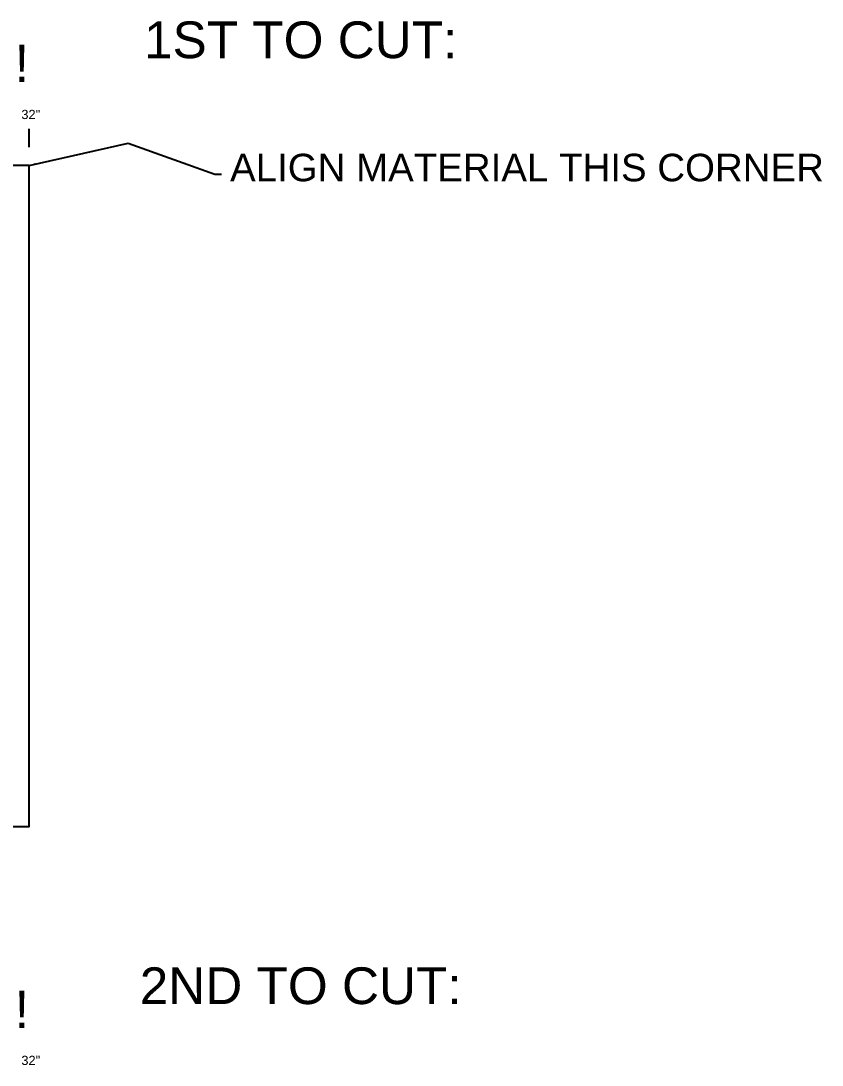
# Model space of a CAD drawing. Header units: inches. Extents: x 15 to 91, y 8 to 301.
# Drawn here: x 68.92 to 90.75, y 233.04 to 261.48 of the extents above; entities that cross this region are included whole.
import ezdxf

# ---------------------------------------------------------------- set-up
doc = ezdxf.new("R2010")
doc.units = ezdxf.units.IN
doc.header["$MEASUREMENT"] = 0
doc.layers.get('Defpoints').update_dxf_attribs({"true_color": 0x000000})
doc.layers.add('2 - Engrave - Shallow (VECTOR)', color=1, linetype='Continuous', true_color=0xff0000)
doc.dimstyles.get("Standard").update_dxf_attribs({"dimtxt": 0.18, "dimasz": 0.18, "dimexe": 0.18, "dimexo": 0.0625, "dimgap": 0.09, "dimtad": 0, "dimtih": 1, "dimtoh": 1, "dimdec": 4, "dimzin": 0, "dimdsep": 46, "dimtxsty": 'Standard', "dimcen": 0.09, "dimadec": 0, "dimazin": 0, "dimtfac": 1, "dimtdec": 4, "dimtofl": 0, "dimtmove": 0, "dimatfit": 3, "dimfxl": 0, "dimtolj": 1, "dimtzin": 0, "dimarcsym": 0})

msp = doc.modelspace()

# ---------------------------------------------------------------- linework, layer by layer
at = {"layer": 'Defpoints'}
msp.add_line((69.14, 258.039), (69.14, 258.539), dxfattribs=at)
msp.add_lwpolyline([(37.14, 239.539), (69.14, 239.539), (69.14, 257.539), (37.14, 257.539)], close=True, dxfattribs=at)

# ---------------------------------------------------------------- texts
at = {"layer": '2 - Engrave - Shallow (VECTOR)', "char_height": 1.01586, "width": 27.7709, "attachment_point": 3, "line_spacing_factor": 0.963855}
for insert in [(69.14, 260.827), (69.14, 235.07)]:
    msp.add_mtext('\\fArial;DO NOT FORGET TO RUN OVERKILL!!!', dxfattribs=dict(at, insert=insert))
at = {"layer": 'Defpoints', "line_spacing_factor": 0.963855}
for s, insert, char_height, width, attachment_point in [('\\fArial;1ST TO CUT:', (76.541, 261.461), 1, 9.31928, 2), ('\\fArial;32"', (69.442, 259.053), 0.25, 0.74849, 3), ('\\fArial;ALIGN MATERIAL THIS CORNER', (74.617, 257.858), 0.75, 17.3494, 1), ('\\fArial;2ND TO CUT:', (76.541, 235.704), 1, 9.6988, 2), ('\\fArial;32"', (69.442, 233.296), 0.25, 0.74849, 3)]:
    msp.add_mtext(s, dxfattribs=dict(at, insert=insert, char_height=char_height, width=width, attachment_point=attachment_point))

# ---------------------------------------------------------------- leaders
at = {"layer": 'Defpoints'}
msp.add_leader([(69.14, 257.539), (71.844, 258.146), (74.203, 257.303), (74.383, 257.303)], dimstyle='Standard', override={"dimgap": 0.09, "dimtad": 0}, dxfattribs=at)

doc.saveas('drawing.dxf')
